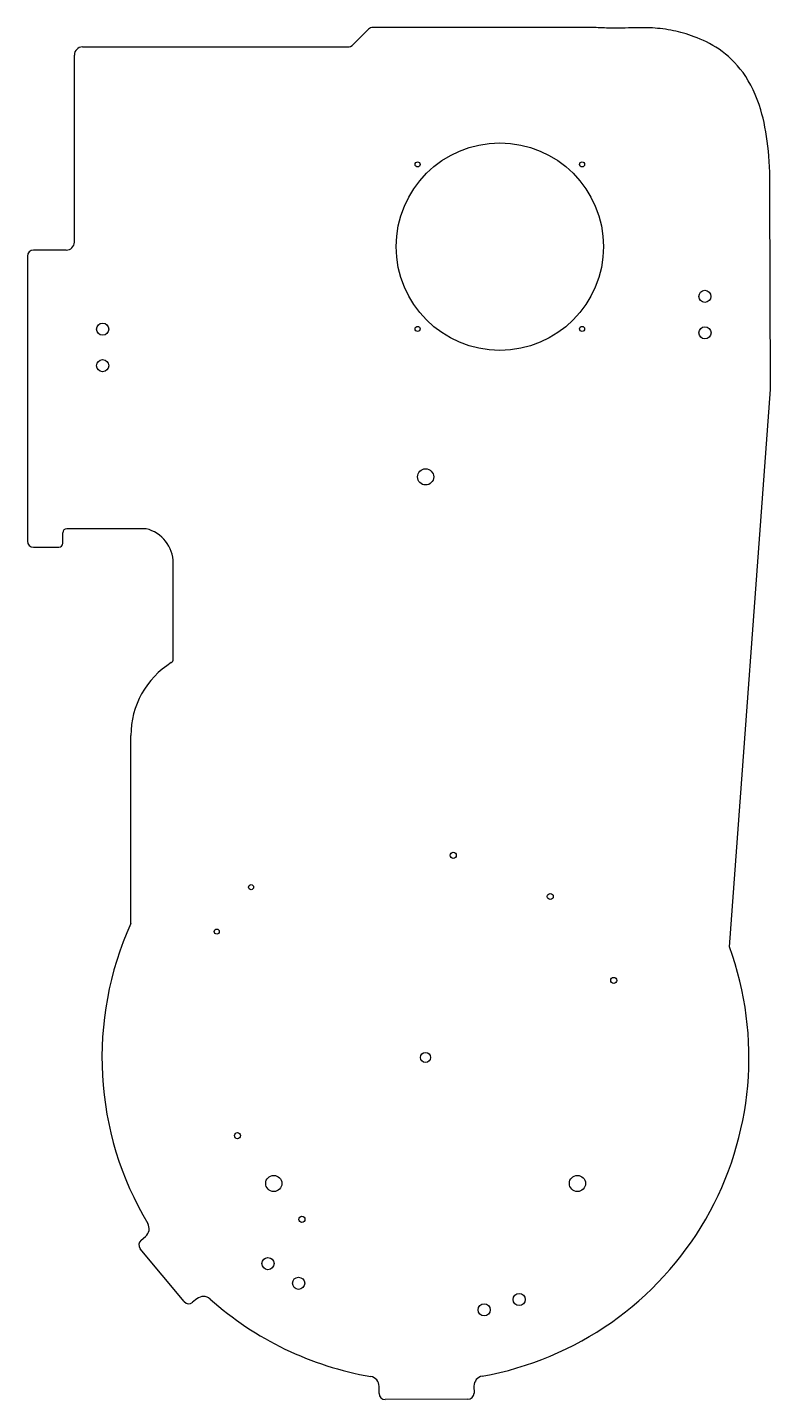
# Model space of a CAD drawing. Header units: millimetres. Extents: x -547 to -179, y -169 to 509.
import ezdxf

# ---------------------------------------------------------------- set-up
doc = ezdxf.new("R2010")
doc.units = ezdxf.units.MM
doc.layers.get('0').update_dxf_attribs({"linetype": 'CONTINUOUS'})

msp = doc.modelspace()

# ---------------------------------------------------------------- linework, layer by layer
for p, q in [((-268.73, 509.02), (-375.97, 509.02)), ((-378.09, 508.14), (-385.71, 500.53)), ((-523.65, 402.96), (-523.65, 495.36)), ((-519.65, 499.36), (-388.53, 499.36)), ((-179.3, 330.13), (-179.6, 429.15)), ((-546.85, 395.96), (-546.85, 255.14)), ((-527.65, 398.96), (-543.85, 398.96)), ((-199.59, 54.57), (-179.3, 330.13)), ((-529.35, 254.14), (-529.35, 259.26)), ((-488.12, 261.27), (-527.36, 261.26)), ((-543.85, 252.14), (-531.35, 252.14)), ((-474.76, 196.82), (-474.76, 244.26)), ((-495.69, 66.14), (-495.69, 159.06)), ((-469.35, -120.65), (-491.06, -94.54)), ((-490.67, -90.32), (-488.45, -88.47)), ((-463.02, -119.29), (-465.13, -121.04)), ((-372.92, -166.11), (-372.93, -162.59)), ((-325.99, -162.45), (-325.98, -165.89)), ((-328.96, -168.9), (-369.9, -169.09))]:
    msp.add_line(p, q)
for centre, radius in [((-313.2, 400.68), 51.25), ((-353.85, 441.33), 1.25), ((-272.55, 441.33), 1.25), ((-211.77, 376.11), 3), ((-509.65, 359.86), 3), ((-353.85, 360.03), 1.25), ((-272.55, 360.03), 1.25), ((-211.75, 358.11), 3), ((-509.65, 341.86), 3), ((-349.92, 286.9), 4), ((-336.24, 99.87), 1.5), ((-436.25, 84.13), 1.25), ((-288.25, 79.52), 1.5), ((-453.23, 62.16), 1.25), ((-256.88, 38.06), 1.5), ((-350, 0), 2.5), ((-442.96, -38.67), 1.5), ((-425.02, -62.3), 4), ((-274.82, -62.3), 4), ((-411.09, -80.03), 1.5), ((-427.87, -101.9), 3), ((-412.73, -111.63), 3), ((-320.92, -124.71), 3), ((-303.65, -119.63), 3)]:
    msp.add_circle(centre, radius)
for centre, radius, start, end in [((-375.97, 506.02), 3, 90, 134.97363), ((-519.65, 495.36), 4, 90, 180), ((-388.53, 503.36), 4, 270, 314.97363), ((-527.65, 402.96), 4, -90, 0), ((-543.85, 395.96), 3, 90, 180), ((-527.36, 259.26), 2, 90.00285, 180), ((-492.26, 244.26), 17.5, 0, 76.29924), ((-543.85, 255.14), 3, 180, 270), ((-531.35, 254.14), 2, -90, 0), ((-476.76, 196.82), 2, -58.00085, 0), ((-453.17, 159.06), 42.52, 121.99915, 180), ((-350, 0), 160, 155.58395, 210.8557), ((-350, 0), 160, -79.87542, 19.9406), ((-491.65, -84.62), 5, -50.2629, 30.8557), ((-488.75, -92.62), 3, 129.7371, 219.7371), ((-467.04, -118.73), 3, 219.7371, 309.7371), ((-459.83, -123.14), 5, 48.27008, 129.7371), ((-350, 0), 160, 228.27008, 260.25321), ((-377.93, -162.62), 5, 0.26836, 80.25321), ((-320.99, -162.43), 5, 100.12458, 180.26836), ((-369.92, -166.09), 3, 180.26836, 270.26836), ((-328.98, -165.9), 3, -89.73164, 0.26836)]:
    msp.add_arc(centre, radius, start, end)
msp.add_open_spline([(-179.6, 429.15), (-179.47, 444.46), (-180.93, 457.49), (-184.16, 468.27), (-186.31, 475.43), (-189.27, 481.6), (-192.92, 486.67), (-196.42, 491.52), (-200.55, 495.34), (-204.78, 498.21), (-208.96, 501.04), (-213.17, 502.98), (-217.01, 504.4), (-220.76, 505.79), (-224.13, 506.71), (-227.3, 507.38), (-230.88, 508.14), (-234.28, 508.57), (-237.74, 508.75), (-242.37, 508.99), (-247.07, 508.82), (-251.2, 508.74), (-254.78, 508.66), (-257.88, 508.65), (-260.45, 508.74), (-263.21, 508.83), (-265.97, 508.92), (-268.73, 509.02)], degree=3, knots=[-0.996331, -0.996331, -0.996331, -0.996331, -0.828992, -0.828992, -0.828992, -0.717801, -0.717801, -0.717801, -0.611503, -0.611503, -0.611503, -0.50661, -0.50661, -0.50661, -0.404281, -0.404281, -0.404281, -0.288476, -0.288476, -0.288476, -0.133831, -0.133831, -0.133831, 0, 0, 0, 0.135067, 0.135067, 0.135067, 0.135067])

doc.saveas('drawing.dxf')
